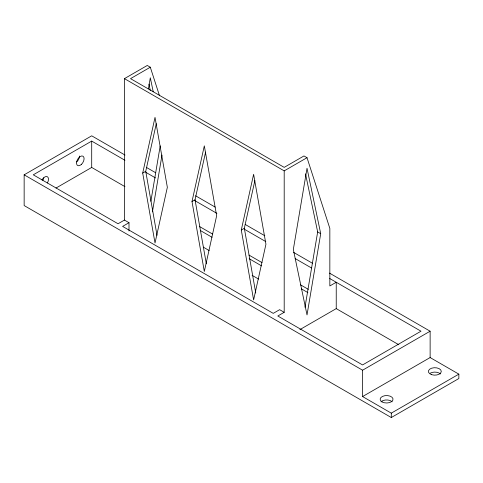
<?xml version="1.0" encoding="UTF-8"?>
<svg xmlns="http://www.w3.org/2000/svg" width="483" height="483" viewBox="0 0 483 483"><rect width="100%" height="100%" fill="white"/><g stroke="black" fill="none" stroke-linecap="round" stroke-linejoin="round"><path stroke-width="0.72" d="M148.438 88.842L150.304 77.763L153.226 91.734M150.871 201.284L160.205 145.884M152.423 211.904L162.004 155.025M304.972 307.279L317.669 231.931L305.516 173.838M320.712 233.687L307.019 314.946L293.326 249.5L307.019 168.241L320.712 233.687L317.669 231.931M142.696 173.077L155.019 117.381L167.347 187.307L155.019 242.997L142.696 173.077L145.739 171.32L156.281 123.684M191.993 201.538L204.315 145.842L216.644 215.768L204.315 271.464L191.993 201.538L195.035 199.781L205.577 152.145M241.289 229.999L253.617 174.303L265.94 244.229L253.617 299.925L241.289 229.999L244.332 228.242L254.873 180.606M124.958 160.29L91.704 141.09L33.279 174.822L118.045 223.762L124.439 220.073L124.439 78.638L147.261 65.465L150.304 67.222L159.523 95.791M150.304 67.222L130.525 78.638L284.197 167.366L303.976 155.943L307.019 157.7L329.841 228.417L329.841 285.954L336.234 282.265L336.234 308.619L398.831 344.759M24.15 174.822L362.576 370.207L362.576 396.561L430.13 357.559L458.85 374.144L458.85 378.533L391.296 417.535L24.15 205.565L24.15 174.822L91.704 135.82L125.025 155.055M55.998 188.056L91.704 167.444L91.704 141.09M129.003 230.989L129.003 222.705L122.61 226.394L273.245 313.364L279.633 309.675L284.197 312.308L284.197 170.879L124.439 78.638M284.197 170.879L307.019 157.7M284.197 312.308L277.81 315.997L362.576 364.937L421.001 331.205L329.72 278.504M299.883 329.611L336.234 308.619M362.576 370.207L430.13 331.205L430.13 357.559M362.576 396.561L391.296 413.146L458.85 374.144M146.584 167.504L155.731 172.781M195.585 195.79L215.183 207.11M245.237 224.462L264.841 235.776M293.586 252.374L312.531 263.313M329.521 273.118L430.13 331.205M145.824 172.334L155.604 177.986M194.727 200.566L216.897 213.371M244.289 229.184L265.807 241.609M295.155 258.55L311.463 267.962M199.425 226.473L212.472 234.001M248.986 255.084L262.028 262.613M300.498 284.825L308.323 289.341M91.704 167.444L124.958 186.643M200.294 230.488L212.037 237.268M249.204 258.725L261.593 265.879M301.368 288.84L307.888 292.607M203.295 247.151L209.151 250.538M252.132 275.346L258.64 279.108M124.439 220.073L129.003 222.705M148.951 84.096L150.34 90.713M244.332 228.242L255.749 293.012M195.035 199.781L206.326 263.815M145.739 171.32L157.023 235.354M391.296 413.146L391.296 417.535M42.003 179.857A5.379 3.103 -60 0 1 47.382 176.754A5.379 3.103 -60 0 1 47.382 182.96M79.532 156.021A5.379 3.103 -60 0 1 76.712 161.896M43.802 177.792A5.379 3.103 -60 0 1 42.818 180.328M381.009 401.802A6.454 3.725 0 0 1 392.19 401.802M430.262 373.184A6.454 3.725 0 0 1 440.418 373.957M81.277 164.528A5.379 3.103 -60 0 0 82.985 156.196A5.379 3.103 -60 0 0 76.622 161.841A5.379 3.103 -60 0 0 81.277 164.528M382.035 401.91A6.454 3.725 0 0 0 392.83 400.238A6.454 3.725 0 0 0 384.927 395.674A6.454 3.725 0 0 0 382.035 401.91M431.603 374.657A6.454 3.725 0 0 0 441.287 371.427A6.454 3.725 0 0 0 431.603 368.203A6.454 3.725 0 0 0 431.603 374.657"/></g></svg>
